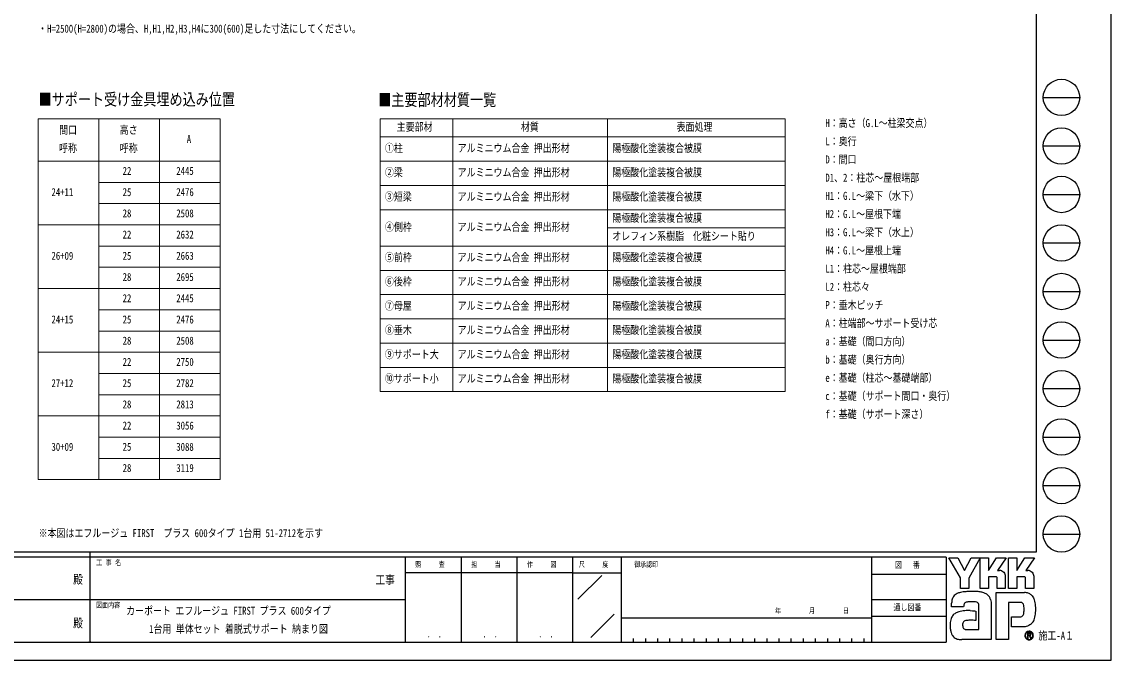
# Model space of a CAD drawing. Units: millimetres, scale not verified. Extents: x -16820 to 16820, y -11880 to 11880.
# Drawn here: x -1141 to 16820, y -11880 to -1352 of the extents above; entities that cross this region are included whole.
import ezdxf
from ezdxf.enums import TextEntityAlignment as Align

# ---------------------------------------------------------------- set-up
doc = ezdxf.new("R2010")
doc.units = ezdxf.units.MM
doc.header["$LTSCALE"] = 40
doc.header["$PDMODE"] = 32
doc.header["$PDSIZE"] = 20
doc.layers.add('0-1_TABLE1', color=7, linetype='Continuous', lineweight=18)
doc.layers.add('0-2_USER1', color=3, linetype='Continuous')
doc.layers.add('0-7_YKK_ZWAK', color=7, linetype='Continuous')
doc.styles.add('ＭＳ ゴシック', font='')
doc.styles.get('ＭＳ ゴシック').set_extended_font_data('MS Gothic')

msp = doc.modelspace()

# ---------------------------------------------------------------- linework, layer by layer
at = {"layer": '0-1_TABLE1'}
for p, q in [((2126.93, -2951.31), (2126.93, -8901.31)), ((4765.65, -2951.31), (11446.04, -2951.31)), ((4765.65, -2951.31), (4765.65, -7451.31)), ((5965.65, -2951.31), (5965.65, -7451.31)), ((8514.67, -2951.31), (8514.67, -7451.31)), ((11446.04, -2951.31), (11446.04, -7451.31)), ((4765.65, -3251.31), (11446.04, -3251.31)), ((4765.65, -3651.31), (11446.04, -3651.31)), ((126.93, -4001.31), (2126.93, -4001.31)), ((4765.65, -4051.31), (11446.04, -4051.31)), ((126.93, -4351.31), (2126.93, -4351.31)), ((4765.65, -4451.31), (11446.04, -4451.31)), ((-873.07, -4701.31), (2126.93, -4701.31)), ((8514.67, -4751.31), (11446.04, -4751.31)), ((126.93, -5051.31), (2126.93, -5051.31)), ((4765.65, -5051.31), (11446.04, -5051.31)), ((126.93, -5401.31), (2126.93, -5401.31)), ((4765.65, -5451.31), (11446.04, -5451.31)), ((-873.07, -5751.31), (2126.93, -5751.31)), ((4765.65, -5851.31), (11446.04, -5851.31)), ((126.93, -6101.31), (2126.93, -6101.31)), ((4765.65, -6251.31), (11446.04, -6251.31)), ((126.93, -6451.31), (2126.93, -6451.31)), ((-873.07, -6801.31), (2126.93, -6801.31)), ((4765.65, -6651.31), (11446.04, -6651.31)), ((126.93, -7151.31), (2126.93, -7151.31)), ((4765.65, -7051.31), (11446.04, -7051.31)), ((126.93, -7501.31), (2126.93, -7501.31)), ((4765.65, -7451.31), (11446.04, -7451.31)), ((126.93, -8201.31), (2126.93, -8201.31)), ((126.93, -8551.31), (2126.93, -8551.31))]:
    msp.add_line(p, q, dxfattribs=at)
for points in [[(-873.07, -2951.31), (1126.93, -2951.31), (2126.93, -2951.31)], [(-873.07, -2951.31), (-873.07, -3651.31), (-873.07, -8901.31)], [(126.93, -2951.31), (126.93, -3651.31), (126.93, -8901.31)], [(1126.93, -2951.31), (1126.93, -3651.31), (1126.93, -8901.31)], [(-873.07, -3651.31), (1126.93, -3651.31), (2126.93, -3651.31)], [(-873.07, -7851.31), (126.93, -7851.31), (2126.93, -7851.31)], [(-873.07, -8901.31), (126.93, -8901.31), (2126.93, -8901.31)]]:
    msp.add_lwpolyline(points, dxfattribs=at)
at = {"layer": '0-7_YKK_ZWAK'}
for p, q in [((15580.08, 11100), (15580.08, -10100)), ((15700.08, -2600), (16300.08, -2600)), ((15700.08, -3400), (16300.08, -3400)), ((15700.08, -4200), (16300.08, -4200)), ((15700.08, -5000), (16300.08, -5000)), ((15700.08, -5800), (16300.08, -5800)), ((15700.08, -6600), (16300.08, -6600)), ((15700.08, -7400), (16300.08, -7400)), ((15700.08, -8200), (16300.08, -8200)), ((15700.08, -9000), (16300.08, -9000)), ((15700.08, -9800), (16300.08, -9800)), ((15580.08, -10100), (-15619.92, -10100)), ((-19.92, -10180), (-5219.92, -10180)), ((-19.92, -10100), (-19.92, -11580)), ((5180.08, -10180), (-19.92, -10180)), ((6100.08, -10180), (6100.08, -11580)), ((7020.08, -10180), (7020.08, -11580)), ((7940.08, -10180), (7940.08, -11580)), ((8740.08, -10180), (7940.08, -10180)), ((12870.08, -10180), (8740.08, -10180)), ((8740.08, -10180), (8740.08, -11580)), ((12870.08, -10180), (12870.08, -11580)), ((14100.08, -10180), (12870.08, -10180)), ((14100.08, -10180), (14100.08, -11580)), ((7940.08, -10440), (5180.08, -10440)), ((7940.08, -10440), (8740.08, -10440)), ((8028.42, -10873.16), (8420.15, -10481.43)), ((12870.08, -10460), (14100.08, -10460)), ((-5189.92, -10880), (-19.92, -10880)), ((-19.92, -10880), (5180.08, -10880)), ((12870.08, -10880), (14100.08, -10880)), ((8242.69, -11503.95), (8627.57, -11119.07)), ((8740.08, -11180), (12870.08, -11180)), ((14100.08, -11160), (12870.08, -11160)), ((15516.66, -11422.88), (15516.66, -11422.88)), ((-5219.92, -11580), (-19.92, -11580)), ((-19.92, -11580), (5180.08, -11580)), ((5180.08, -11580), (7940.08, -11580)), ((7940.08, -11580), (8740.08, -11580)), ((8740.08, -11580), (12870.08, -11580)), ((8940.08, -11520), (8940.08, -11580)), ((9140.08, -11520), (9140.08, -11580)), ((9340.08, -11520), (9340.08, -11580)), ((9540.08, -11520), (9540.08, -11580)), ((9740.08, -11520), (9740.08, -11580)), ((9940.08, -11520), (9940.08, -11580)), ((10140.08, -11520), (10140.08, -11580)), ((10340.08, -11520), (10340.08, -11580)), ((10540.08, -11520), (10540.08, -11580)), ((10740.08, -11520), (10740.08, -11580)), ((10940.08, -11520), (10940.08, -11580)), ((11140.08, -11520), (11140.08, -11580)), ((11340.08, -11520), (11340.08, -11580)), ((11540.08, -11520), (11540.08, -11580)), ((11740.08, -11520), (11740.08, -11580)), ((11940.08, -11520), (11940.08, -11580)), ((12140.08, -11520), (12140.08, -11580)), ((12340.08, -11520), (12340.08, -11580)), ((12540.08, -11520), (12540.08, -11580)), ((12740.08, -11520), (12740.08, -11580)), ((12870.08, -11580), (14100.08, -11580)), ((15466.69, -11535.92), (15466.69, -11535.92))]:
    msp.add_line(p, q, dxfattribs=at)
for points in [[(-16820, -11880), (16820, -11880), (16820, 11880), (-16820, 11880)], [(14144.08, -10192), (14291.32, -10192), (14401.89, -10400.4), (14512.16, -10192), (14659.51, -10192), (14470.69, -10527.96), (14470.69, -10696.54), (14336.39, -10696.54), (14336.39, -10523.43)]]:
    msp.add_lwpolyline(points, close=True, dxfattribs=at)
for points in [[(7940.08, -10180), (5180.08, -10180), (5180.08, -11580)], [(14922.19, -10506.44), (14795.08, -10506.44), (14795.08, -10696.39), (14659.66, -10696.39), (14659.66, -10192), (14795.08, -10192), (14795.08, -10398.34), (14928.28, -10192), (15087.35, -10192), (14944.64, -10400.85), (14949.7, -10400.85), (14955.28, -10400.85), (14961.01, -10400.85), (14966.53, -10400.85), (14971.46, -10400.85), (14975.44, -10400.85), (14978.1, -10400.85), (14979.07, -10400.85)], [(15390.05, -10506.44), (15263.08, -10506.44), (15263.08, -10696.54), (15127.58, -10696.54), (15127.58, -10192), (15263.08, -10192), (15263.08, -10398.34), (15396.13, -10192), (15555.21, -10192), (15412.49, -10400.85), (15417.6, -10400.85), (15423.21, -10400.85), (15428.95, -10400.85), (15434.45, -10400.85), (15439.37, -10400.85), (15443.32, -10400.85), (15445.97, -10400.85), (15446.93, -10400.85)], [(15018.02, -10408.85), (15034.2, -10418.09), (15047.89, -10430.13), (15058.9, -10444.47), (15067.02, -10460.6), (15072.04, -10477.99), (15073.77, -10496.14), (15073.77, -10696.87), (14941.64, -10696.87), (14941.64, -10525.64)], [(15485.93, -10408.85), (15502.15, -10418.09), (15515.9, -10430.13), (15526.96, -10444.47), (15535.13, -10460.6), (15540.19, -10477.99), (15541.92, -10496.14), (15541.92, -10696.54), (15409.5, -10696.54), (15409.5, -10525.64)], [(15315.48, -10926.03), (15124.78, -10926.03), (15124.78, -11540), (14924.92, -11540), (14924.92, -10763.17), (15389.41, -10763.17)], [(14419.18, -10929.25), (14409.89, -10934.48), (14402.64, -10940.87), (14397.15, -10948.33), (14393.17, -10956.78), (14390.42, -10966.12), (14388.64, -10976.28), (14387.56, -10987.16), (14386.92, -10998.67), (14186.98, -10999.16), (14187.56, -10971.81), (14188.67, -10941.09)], [(14830.83, -10876.66), (14836.51, -10899.61), (14839.72, -10924.17), (14840.74, -10950.34), (14840.74, -11540), (14358.21, -11540)], [(14495.79, -11062.11), (14533.63, -11064.61), (14563.38, -11067.94), (14582.84, -11071.07), (14589.82, -11072.93), (14589.82, -11225.89), (14567.69, -11223.56), (14543.42, -11222.24), (14518.59, -11221.73), (14494.75, -11221.81), (14473.47, -11222.25), (14456.33, -11222.84), (14444.9, -11223.35), (14440.74, -11223.57), (14423.45, -11226.73), (14408.54, -11231.68), (14396.01, -11238.45), (14385.87, -11247.08), (14378.11, -11257.59), (14372.73, -11270.02), (14369.74, -11284.4), (14369.14, -11300.76), (14371.05, -11318.75), (14374.87, -11333.63), (14380.37, -11345.67), (14387.31, -11355.16), (14395.44, -11362.38), (14404.54, -11367.62), (14414.35, -11371.16), (14424.64, -11373.29), (14637.05, -11373.29), (14637.05, -10980.3), (14637.11, -10972.5), (14636.7, -10964.89), (14635.71, -10957.55), (14634, -10950.58), (14631.45, -10944.1), (14627.94, -10938.19), (14623.35, -10932.95), (14617.55, -10928.5)], [(14617.55, -10928.5), (14605.09, -10923.61), (14585.18, -10919.46), (14559.76, -10916.41), (14530.83, -10914.78), (14500.33, -10914.91), (14470.25, -10917.14)], [(15514.85, -10818.05), (15527.89, -10834.5), (15537.65, -10850.44), (15544.46, -10864.86)], [(15383.31, -11043.99), (15383.06, -11018.53), (15381.84, -10995.59), (15378.97, -10975.45), (15373.75, -10958.37)], [(15498.25, -11283.89), (15479.8, -11298.23), (15460.58, -11309.5), (15440.73, -11317.92), (15420.4, -11323.68), (15399.74, -11326.98), (15378.88, -11328.04), (15173.44, -11328.04), (15173.44, -11166.65), (15289.29, -11166.65), (15310.65, -11166.35), (15329.43, -11164.54), (15345.54, -11159.81)], [(15498.42, -11450.39), (15498.33, -11448.04), (15498.03, -11445.79), (15497.55, -11443.62), (15496.87, -11441.55), (15496.01, -11439.59), (15494.96, -11437.75), (15493.73, -11436.03), (15492.32, -11434.45), (15490.47, -11432.81), (15488.41, -11431.38), (15486.16, -11430.17), (15483.73, -11429.17), (15481.11, -11428.39), (15478.33, -11427.83), (15475.4, -11427.49), (15472.31, -11427.37), (15441.99, -11427.37), (15441.99, -11516.56), (15451.16, -11516.56), (15451.16, -11436.47), (15472.31, -11436.47), (15474.49, -11436.54), (15476.55, -11436.75), (15478.47, -11437.11), (15480.25, -11437.6), (15481.89, -11438.22), (15483.37, -11438.98), (15484.7, -11439.87), (15485.86, -11440.89)], [(15489.44, -11450.39), (15488.88, -11454.67), (15487.35, -11458.05), (15485.05, -11460.63), (15482.18, -11462.5), (15478.97, -11463.78), (15475.62, -11464.56), (15472.33, -11464.96), (15469.31, -11465.06), (15461.38, -11465.06), (15465.38, -11471.88), (15491.57, -11516.86), (15502.06, -11516.86), (15476.8, -11473.56), (15479.17, -11473.09), (15481.42, -11472.5), (15483.56, -11471.78), (15485.58, -11470.93), (15487.47, -11469.96), (15489.23, -11468.86), (15490.85, -11467.64), (15492.32, -11466.3)]]:
    msp.add_lwpolyline(points, dxfattribs=at)
for centre in [(16000.08, -2600), (16000.08, -3400), (16000.08, -4200), (16000.08, -5000), (16000.08, -5800), (16000.08, -6600), (16000.08, -7400), (16000.08, -8200), (16000.08, -9000), (16000.08, -9800)]:
    msp.add_circle(centre, 300, dxfattribs=at)
for centre, radius, start, end in [((14979.26, -10500.76), 99.91, 78.26798, 90.11215), ((14980.7, -10493.48), 92.5, 66.19963, 78.22058), ((15447.12, -10500.93), 100.09, 78.27851, 90.10826), ((15448.5, -10493.92), 92.94, 66.2483, 78.23226), ((14922.9, -10525.17), 18.75, 358.57817, 92.1683), ((15390.84, -10525.08), 18.66, 358.29941, 92.43455), ((14358.86, -10942.98), 181.11, 108.37421, 122.42809), ((14389.17, -11050.77), 293, 100.93159, 107.35499), ((14488.21, -11531.27), 783.59, 97.86054, 101.37938), ((14534.71, -11854.32), 1109.97, 94.90201, 97.9576), ((14537.88, -11880.18), 1136.01, 91.6169, 94.94971), ((14533.48, -11696.24), 952.01, 87.51794, 91.66439), ((14545.84, -11431.1), 686.59, 81.92631, 87.59083), ((14582.35, -11180.92), 433.76, 73.67137, 82.05943), ((14636.5, -10999.67), 244.6, 60.60528, 73.9085), ((15381.82, -10976.85), 213.82, 78.73198, 87.96551), ((15388.09, -10944.79), 181.15, 69.03034, 78.69541), ((15393.93, -10929.2), 164.51, 59.39484, 68.9885), ((14551.22, -10961.83), 363.14, 171.55622, 176.72493), ((14428.16, -10943.47), 238.72, 163.48385, 171.57982), ((14366.42, -10925.15), 174.32, 152.2125, 163.4865), ((14339.75, -10911.36), 144.29, 138.03852, 152.12015), ((14339.73, -10912.03), 144.73, 122.60463, 137.83438), ((14471.96, -11054.52), 135.93, 102.4979, 112.84632), ((14498.26, -11167.97), 252.4, 96.37207, 102.75341), ((14658.67, -10955.46), 195.21, 52.17347, 59.90542), ((14678.5, -10929.79), 162.78, 43.55042, 52.14561), ((14689.43, -10919.23), 147.59, 34.48659, 43.50182), ((14689.5, -10919.01), 147.4, 25.58915, 34.43128), ((14676.39, -10925.15), 161.88, 17.43089, 25.54591), ((15316.57, -11024.04), 98.02, 77.94572, 90.63794), ((15325.08, -10984.07), 57.15, 60.20991, 77.92418), ((15330.61, -10973.68), 45.39, 39.8078, 59.75378), ((15322.85, -10979.62), 55.15, 22.65544, 39.38165), ((15396.64, -10924.46), 159.04, 50.3012, 59.3616), ((15395.65, -10925.57), 160.53, 42.05209, 50.28551), ((15316.37, -10971.25), 251.69, 14.76267, 25.00486), ((15162.01, -11013.32), 411.68, 7.9139, 14.95041), ((14333.9, -11246.51), 163.05, 130.60221, 141.94427), ((14343.5, -11258.05), 178.07, 120.60724, 130.53081), ((14362.46, -11290.29), 215.47, 112.58838, 120.58162), ((14387.97, -11351.6), 281.87, 106.61303, 112.59024), ((14428.1, -11486.45), 422.57, 99.87193, 106.59825), ((14450.58, -11613.09), 551.18, 94.78469, 99.91711), ((14461.52, -11739.08), 677.65, 90.80099, 94.81812), ((14463.18, -11832.9), 771.48, 87.57779, 90.82714), ((15280.2, -11092.55), 99.31, 334.00676, 347.34989), ((15169.99, -11067.03), 212.44, 347.14308, 355.40008), ((14928.81, -11046.31), 454.5, 355.2339, 0.29193), ((15076.6, -11059.17), 497.67, 347.15166, 352.97565), ((15007.83, -11035.74), 567.48, 2.54376, 8.01251), ((14944.68, -11042.01), 630.7, 352.8937, 357.82206), ((14919.45, -11040.38), 655.97, 357.76419, 2.60674), ((14552.53, -11293.95), 389.16, 174.55588, 182.47272), ((14769.99, -11290.53), 606.59, 181.90948, 187.89042), ((14435.93, -11282.78), 272.02, 164.97537, 174.56739), ((14369.83, -11265.16), 203.61, 153.89178, 164.94341), ((14339.71, -11250.68), 170.2, 142.04688, 153.80771), ((15326.88, -11117.71), 46.05, 293.91672, 314.09376), ((15320.6, -11112.17), 54.4, 314.78099, 333.92928), ((15364.91, -11133.55), 200.95, 311.57033, 318.66243), ((15341.65, -11113.15), 231.89, 318.67367, 325.29112), ((15401.44, -11157.7), 157.39, 326.23251, 339.61931), ((15253.62, -11100.47), 315.9, 339.22498, 347.31457), ((14514.77, -11326.42), 348.86, 187.80471, 196.36971), ((14380.02, -11366.23), 208.35, 196.3102, 208.20993), ((14321.34, -11397.46), 141.88, 208.29777, 223.35561), ((14308.1, -11409.1), 124.27, 223.64205, 239.63663), ((15466.38, -11472.84), 70.14, 179.86065, 225.14399), ((15466.81, -11472.76), 70.56, 90.09157, 179.92363), ((15466.36, -11472.53), 62.75, 134.8007, 180.12175), ((15466.11, -11472.93), 62.49, 179.75513, 225.29722), ((15466.55, -11472.18), 62.62, 89.86602, 135.149), ((15466.82, -11472.65), 63.1, 45.03108, 90.11509), ((15466.59, -11472.56), 63.35, 270.09072, 359.90926), ((15466.8, -11472.62), 70.43, 44.93442, 90.08536), ((15476.03, -11450.01), 13.41, 358.3894, 42.86139), ((15476.3, -11451.03), 22.14, 316.37674, 1.6565), ((15466.86, -11472.67), 63.09, 0.00643, 45.07115), ((15467.36, -11472.41), 69.88, 359.78949, 45.13288), ((15467.19, -11472.95), 70.06, 314.92572, 0.23508), ((14319.09, -11389.12), 147.06, 239.8785, 253.65355), ((14339.2, -11320.03), 219.02, 253.69102, 263.74909), ((14356.23, -11168.39), 371.62, 263.68487, 270.30455), ((15466.71, -11472.84), 70.37, 224.94536, 269.98445), ((15466.57, -11473.5), 62.42, 224.62822, 270.10973), ((15466.71, -11472.5), 70.72, 269.98802, 314.93777)]:
    msp.add_arc(centre, radius, start, end, dxfattribs=at)
msp.add_point((-19.92, -11580), dxfattribs=at)

# ---------------------------------------------------------------- texts
at = {"layer": '0-1_TABLE1', "style": 'ＭＳ ゴシック', "width": 0.8}
for s, p in [('高さ', (473.33, -3241.31)), ('主要部材', (5039.25, -3191.31)), ('材質', (7086.56, -3191.31)), ('表面処理', (9653.96, -3191.31)), ('間口', (-526.67, -3241.31)), ('A', (1578.93, -3391.31)), ('呼称', (-526.67, -3541.31)), ('呼称', (473.33, -3541.31)), ('①柱', (4845.65, -3541.31)), ('アルミニウム合金 押出形材', (6045.65, -3541.31)), ('陽極酸化塗装複合被膜', (8594.67, -3541.31)), ('22', (521.33, -3916.31)), ('2445', (1406.13, -3916.31)), ('②梁', (4845.65, -3941.31)), ('アルミニウム合金 押出形材', (6045.65, -3941.31)), ('陽極酸化塗装複合被膜', (8594.67, -3941.31)), ('24+11', (-651.47, -4266.31)), ('25', (521.33, -4266.31)), ('2476', (1406.13, -4266.31)), ('③短梁', (4845.65, -4341.31)), ('アルミニウム合金 押出形材', (6045.65, -4341.31)), ('陽極酸化塗装複合被膜', (8594.67, -4341.31)), ('28', (521.33, -4616.31)), ('2508', (1406.13, -4616.31)), ('④側枠', (4845.65, -4841.31)), ('アルミニウム合金 押出形材', (6045.65, -4841.31)), ('陽極酸化塗装複合被膜', (8594.67, -4691.31)), ('22', (521.33, -4966.31)), ('2632', (1406.13, -4966.31)), ('オレフィン系樹脂\u3000化粧シート貼り', (8594.67, -4991.31)), ('26+09', (-651.47, -5316.31)), ('25', (521.33, -5316.31)), ('2663', (1406.13, -5316.31)), ('⑤前枠', (4845.65, -5341.31)), ('アルミニウム合金 押出形材', (6045.65, -5341.31)), ('陽極酸化塗装複合被膜', (8594.67, -5341.31)), ('28', (521.33, -5666.31)), ('2695', (1406.13, -5666.31)), ('⑥後枠', (4845.65, -5741.31)), ('アルミニウム合金 押出形材', (6045.65, -5741.31)), ('陽極酸化塗装複合被膜', (8594.67, -5741.31)), ('22', (521.33, -6016.31)), ('2445', (1406.13, -6016.31)), ('⑦母屋', (4845.65, -6141.31)), ('アルミニウム合金 押出形材', (6045.65, -6141.31)), ('陽極酸化塗装複合被膜', (8594.67, -6141.31)), ('24+15', (-651.47, -6366.31)), ('25', (521.33, -6366.31)), ('2476', (1406.13, -6366.31)), ('⑧垂木', (4845.65, -6541.31)), ('アルミニウム合金 押出形材', (6045.65, -6541.31)), ('陽極酸化塗装複合被膜', (8594.67, -6541.31)), ('28', (521.33, -6716.31)), ('2508', (1406.13, -6716.31)), ('⑨サポート大', (4845.65, -6941.31)), ('アルミニウム合金 押出形材', (6045.65, -6941.31)), ('陽極酸化塗装複合被膜', (8594.67, -6941.31)), ('22', (521.33, -7066.31)), ('2750', (1406.13, -7066.31)), ('⑩サポート小', (4845.65, -7341.31)), ('アルミニウム合金 押出形材', (6045.65, -7341.31)), ('陽極酸化塗装複合被膜', (8594.67, -7341.31)), ('27+12', (-651.47, -7416.31)), ('25', (521.33, -7416.31)), ('2782', (1406.13, -7416.31)), ('28', (521.33, -7766.31)), ('2813', (1406.13, -7766.31)), ('22', (521.33, -8116.31)), ('3056', (1406.13, -8116.31)), ('30+09', (-651.47, -8466.31)), ('25', (521.33, -8466.31)), ('3088', (1406.13, -8466.31)), ('28', (521.33, -8816.31)), ('3119', (1406.13, -8816.31))]:
    msp.add_text(s, height=132, dxfattribs=at).set_placement(p, align=Align.BOTTOM_LEFT)
at = {"layer": '0-2_USER1', "style": 'ＭＳ ゴシック', "width": 0.8}
for s, height, p in [('・H=2500(H=2800)の場合、H,H1,H2,H3,H4に300(600)足した寸法にしてください。', 132, (-873.07, -1571.18)), ('■サポート受け金具埋め込み位置', 197.9, (-864.62, -2790.11)), ('■主要部材材質一覧', 197.9, (4736.85, -2797.99)), ('H：高さ（G.L～柱梁交点）', 132, (12107.06, -3128.41)), ('L：奥行', 132, (12107.06, -3428.41)), ('D：間口', 132, (12107.06, -3728.41)), ('D1、2：柱芯～屋根端部', 132, (12107.06, -4028.41)), ('H1：G.L～梁下（水下）', 132, (12107.06, -4328.41)), ('H2：G.L～屋根下端', 132, (12107.06, -4628.41)), ('H3：G.L～梁下（水上）', 132, (12107.06, -4928.41)), ('H4：G.L～屋根上端', 132, (12107.06, -5228.41)), ('L1：柱芯～屋根端部', 132, (12107.06, -5528.41)), ('L2：柱芯々', 132, (12107.06, -5828.41)), ('P：垂木ピッチ', 132, (12107.06, -6128.41)), ('A：柱端部～サポート受け芯', 132, (12107.06, -6428.41)), ('a：基礎（間口方向）', 132, (12107.06, -6728.41)), ('b：基礎（奥行方向）', 132, (12107.06, -7028.41)), ('e：基礎（柱芯～基礎端部）', 132, (12107.06, -7328.41)), ('c：基礎（サポート間口・奥行）', 132, (12107.06, -7628.41)), ('f：基礎（サポート深さ）', 132, (12107.06, -7928.41)), ('※本図はエフルージュ FIRST\u3000プラス 600タイプ 1台用 51-2712を示す', 132, (-864.58, -9889.97)), ('カーポート エフルージュ FIRST プラス 600タイプ', 132, (578.52, -11170)), ('1台用 単体セット 着脱式サポート 納まり図', 132, (957.72, -11470))]:
    msp.add_text(s, height=height, dxfattribs=at).set_placement(p, align=Align.BOTTOM_LEFT)
at = {"layer": '0-7_YKK_ZWAK', "style": 'ＭＳ ゴシック', "width": 0.8}
for s, height, p in [('工 事 名', 87.98, (85.08, -10340)), ('照     査', 87.98, (5345.68, -10370)), ('担     当', 87.98, (6268.88, -10370)), ('作     図', 87.98, (7188.88, -10370)), ('尺     度', 87.98, (8045.68, -10370)), ('御承認印', 87.98, (8956.55, -10370)), ('図\u3000 番', 102.6, (13253.61, -10390)), ('殿', 146.6, (-294.67, -10663.33)), ('工事', 146.6, (4689.33, -10669.86)), ('図面内容', 87.98, (85.08, -11040)), ('通し図番', 102.6, (13231.21, -11090)), ('年        月        日', 87.98, (11279.63, -11132.86)), ('殿', 146.6, (-294.67, -11383.33)), ('． ．', 103.7, (5540, -11537.41)), ('． ．', 103.7, (6460, -11537.41)), ('． ．', 103.7, (7380, -11537.41)), ('施工-A１', 132, (15620.08, -11580))]:
    msp.add_text(s, height=height, dxfattribs=at).set_placement(p, align=Align.BOTTOM_LEFT)

doc.saveas('drawing.dxf')
